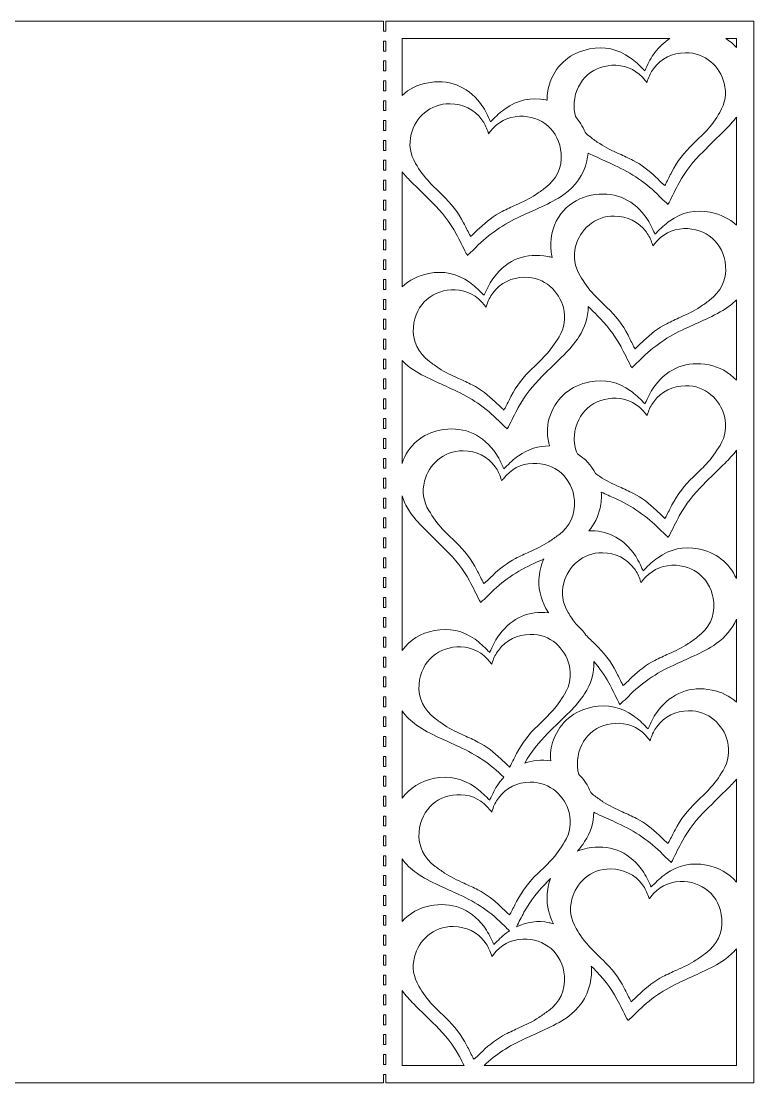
# Model space of a CAD drawing. Extents: x 26 to 974, y -952 to -266.
# Drawn here: x 500 to 974, y -952 to -266 of the extents above; entities that cross this region are included whole.
import ezdxf

# ---------------------------------------------------------------- set-up
doc = ezdxf.new("R2010")
doc.units = 0
doc.header["$MEASUREMENT"] = 0
doc.layers.add('Layer 1', color=7, linetype='Continuous', lineweight=0)

msp = doc.modelspace()

# ---------------------------------------------------------------- linework, layer by layer
at = {"layer": 'Layer 1'}
for points, knots in [([(735.96, -265.92), (735.96, -265.92), (735.96, -272.34), (735.96, -272.34), (735.96, -272.34), (734.36, -272.34), (734.36, -272.34), (734.36, -272.34), (734.36, -265.92), (734.36, -265.92), (734.36, -265.92), (265.64, -265.92), (265.64, -265.92), (265.64, -265.92), (265.64, -272.34), (265.64, -272.34), (265.64, -272.34), (264.03, -272.34), (264.03, -272.34), (264.03, -272.34), (264.03, -265.92), (264.03, -265.92), (264.03, -265.92), (26.05, -265.92), (26.05, -265.92), (26.05, -265.92), (26.05, -952.14), (26.05, -952.14), (26.05, -952.14), (264.03, -952.14), (264.03, -952.14), (264.03, -952.14), (264.03, -946.7), (264.03, -946.7), (264.03, -946.7), (265.64, -946.7), (265.64, -946.7), (265.64, -946.7), (265.64, -952.14), (265.64, -952.14), (265.64, -952.14), (734.36, -952.14), (734.36, -952.14), (734.36, -952.14), (734.36, -946.7), (734.36, -946.7), (734.36, -946.7), (735.96, -946.7), (735.96, -946.7), (735.96, -946.7), (735.96, -952.14), (735.96, -952.14), (735.96, -952.14), (973.95, -952.14), (973.95, -952.14), (973.95, -952.14), (973.95, -265.92), (973.95, -265.92), (973.95, -265.92), (735.96, -265.92), (735.96, -265.92)], [0, 0, 0, 0, 1, 1, 1, 2, 2, 2, 3, 3, 3, 4, 4, 4, 5, 5, 5, 6, 6, 6, 7, 7, 7, 8, 8, 8, 9, 9, 9, 10, 10, 10, 11, 11, 11, 12, 12, 12, 13, 13, 13, 14, 14, 14, 15, 15, 15, 16, 16, 16, 17, 17, 17, 18, 18, 18, 19, 19, 19, 20, 20, 20, 20]), ([(735.96, -285.19), (735.96, -285.19), (734.36, -285.19), (734.36, -285.19), (734.36, -285.19), (734.36, -278.76), (734.36, -278.76), (734.36, -278.76), (735.96, -278.76), (735.96, -278.76), (735.96, -278.76), (735.96, -285.19), (735.96, -285.19)], [0, 0, 0, 0, 1, 1, 1, 2, 2, 2, 3, 3, 3, 4, 4, 4, 4]), ([(746.4, -277.16), (746.4, -277.16), (919.54, -277.16), (919.54, -277.16), (916.06, -279.4), (912.85, -282.39), (909.96, -286.14), (907.53, -289.29), (905.8, -292.85), (904.18, -296.44), (903.97, -296.9), (903.75, -297.35), (903.47, -297.94), (903.11, -297.62), (902.81, -297.37), (902.53, -297.09), (899.87, -294.36), (897.15, -291.71), (894, -289.51), (886.03, -283.96), (877.23, -281.89), (867.72, -283.82), (855.44, -286.29), (846.78, -293.4), (842.2, -305.15), (840.7, -309.02), (840.13, -312.98), (840.31, -316.98), (840.01, -316.91), (839.71, -316.83), (839.39, -316.77), (829.89, -314.85), (821.08, -316.91), (813.11, -322.46), (809.97, -324.66), (807.24, -327.31), (804.58, -330.04), (804.31, -330.32), (804, -330.57), (803.64, -330.89), (803.37, -330.3), (803.15, -329.85), (802.94, -329.39), (801.31, -325.8), (799.59, -322.24), (797.16, -319.1), (788.24, -307.55), (776.44, -303.15), (762.27, -305.85), (756.44, -306.95), (750.88, -309.7), (746.4, -313.85), (746.4, -313.85), (746.4, -277.16), (746.4, -277.16)], [0, 0, 0, 0, 1, 1, 1, 2, 2, 2, 3, 3, 3, 4, 4, 4, 5, 5, 5, 6, 6, 6, 7, 7, 7, 8, 8, 8, 9, 9, 9, 10, 10, 10, 11, 11, 11, 12, 12, 12, 13, 13, 13, 14, 14, 14, 15, 15, 15, 16, 16, 16, 17, 17, 17, 18, 18, 18, 18]), ([(962.71, -282.92), (960.66, -280.65), (958.33, -278.72), (955.79, -277.16), (955.79, -277.16), (962.71, -277.16), (962.71, -277.16), (962.71, -277.16), (962.71, -282.92), (962.71, -282.92)], [0, 0, 0, 0, 1, 1, 1, 2, 2, 2, 3, 3, 3, 3]), ([(954.8, -305.94), (956.52, -312.62), (955.48, -318.99), (951.96, -324.88), (949.39, -329.17), (946.53, -333.3), (943.06, -336.92), (940.3, -339.8), (937.44, -342.59), (934.56, -345.34), (929.04, -350.62), (924.34, -356.5), (920.9, -363.35), (919.64, -365.85), (918.35, -368.33), (917.07, -370.82), (916.87, -371.22), (916.64, -371.61), (916.37, -372.1), (915.95, -371.74), (915.6, -371.46), (915.28, -371.16), (913.74, -369.72), (912.19, -368.27), (910.66, -366.82), (906.18, -362.57), (901.43, -358.69), (895.88, -355.9), (892.93, -354.42), (889.94, -353.02), (886.93, -351.65), (882.59, -349.68), (878.21, -347.76), (874.25, -345.05), (872.21, -343.66), (870.17, -342.25), (868.2, -340.75), (866.94, -339.8), (865.8, -338.79), (864.75, -337.73), (863.18, -333.79), (861.13, -330.39), (858.64, -327.51), (857.83, -324.73), (857.53, -321.72), (857.78, -318.48), (858.95, -303.43), (870.79, -293.87), (884.77, -294.41), (892.63, -294.71), (898.91, -298.18), (903.74, -304.34), (904.05, -304.72), (904.36, -305.1), (904.8, -305.65), (905.02, -304.96), (905.15, -304.53), (905.29, -304.09), (906.15, -301.41), (907.36, -298.89), (909.06, -296.63), (914.21, -289.77), (921.21, -286.5), (929.69, -286.32), (942.76, -286.04), (952.12, -295.49), (954.8, -305.94)], [0, 0, 0, 0, 1, 1, 1, 2, 2, 2, 3, 3, 3, 4, 4, 4, 5, 5, 5, 6, 6, 6, 7, 7, 7, 8, 8, 8, 9, 9, 9, 10, 10, 10, 11, 11, 11, 12, 12, 12, 13, 13, 13, 14, 14, 14, 15, 15, 15, 16, 16, 16, 17, 17, 17, 18, 18, 18, 19, 19, 19, 20, 20, 20, 21, 21, 21, 22, 22, 22, 22]), ([(735.96, -298.03), (735.96, -298.03), (734.36, -298.03), (734.36, -298.03), (734.36, -298.03), (734.36, -291.61), (734.36, -291.61), (734.36, -291.61), (735.96, -291.61), (735.96, -291.61), (735.96, -291.61), (735.96, -298.03), (735.96, -298.03)], [0, 0, 0, 0, 1, 1, 1, 2, 2, 2, 3, 3, 3, 4, 4, 4, 4]), ([(735.96, -310.88), (735.96, -310.88), (734.36, -310.88), (734.36, -310.88), (734.36, -310.88), (734.36, -304.45), (734.36, -304.45), (734.36, -304.45), (735.96, -304.45), (735.96, -304.45), (735.96, -304.45), (735.96, -310.88), (735.96, -310.88)], [0, 0, 0, 0, 1, 1, 1, 2, 2, 2, 3, 3, 3, 4, 4, 4, 4]), ([(735.96, -323.72), (735.96, -323.72), (734.36, -323.72), (734.36, -323.72), (734.36, -323.72), (734.36, -317.3), (734.36, -317.3), (734.36, -317.3), (735.96, -317.3), (735.96, -317.3), (735.96, -317.3), (735.96, -323.72), (735.96, -323.72)], [0, 0, 0, 0, 1, 1, 1, 2, 2, 2, 3, 3, 3, 4, 4, 4, 4]), ([(838.92, -373.7), (836.95, -375.2), (834.91, -376.61), (832.86, -378.01), (828.9, -380.71), (824.53, -382.63), (820.18, -384.61), (817.18, -385.98), (814.18, -387.37), (811.23, -388.86), (805.69, -391.65), (800.93, -395.52), (796.45, -399.77), (794.92, -401.22), (793.38, -402.67), (791.84, -404.11), (791.51, -404.41), (791.16, -404.69), (790.75, -405.05), (790.47, -404.56), (790.25, -404.17), (790.04, -403.77), (788.77, -401.28), (787.48, -398.8), (786.22, -396.3), (782.78, -389.46), (778.08, -383.57), (772.56, -378.3), (769.68, -375.54), (766.82, -372.76), (764.05, -369.87), (760.58, -366.25), (757.72, -362.13), (755.15, -357.84), (751.63, -351.94), (750.59, -345.57), (752.32, -338.89), (755, -328.45), (764.36, -319), (777.43, -319.27), (785.9, -319.45), (792.9, -322.72), (798.06, -329.59), (799.75, -331.85), (800.96, -334.36), (801.82, -337.04), (801.97, -337.48), (802.1, -337.92), (802.32, -338.61), (802.76, -338.05), (803.07, -337.67), (803.37, -337.29), (808.21, -331.14), (814.48, -327.67), (822.35, -327.36), (836.32, -326.83), (848.17, -336.38), (849.33, -351.43), (850.06, -360.73), (846.28, -368.11), (838.92, -373.7)], [0, 0, 0, 0, 1, 1, 1, 2, 2, 2, 3, 3, 3, 4, 4, 4, 5, 5, 5, 6, 6, 6, 7, 7, 7, 8, 8, 8, 9, 9, 9, 10, 10, 10, 11, 11, 11, 12, 12, 12, 13, 13, 13, 14, 14, 14, 15, 15, 15, 16, 16, 16, 17, 17, 17, 18, 18, 18, 19, 19, 19, 20, 20, 20, 20]), ([(962.71, -397.71), (958.21, -393.52), (952.54, -390.74), (945.76, -389.37), (936.26, -387.45), (927.45, -389.51), (919.48, -395.07), (916.34, -397.26), (913.61, -399.91), (910.95, -402.64), (910.68, -402.93), (910.38, -403.17), (910.02, -403.5), (909.74, -402.91), (909.52, -402.46), (909.32, -402), (907.68, -398.4), (905.96, -394.84), (903.53, -391.7), (894.61, -380.15), (882.81, -375.75), (868.64, -378.45), (855.22, -381), (843.17, -392.23), (842.63, -409.46), (842.53, -412.65), (842.86, -415.72), (843.57, -418.69), (842.66, -418.43), (841.74, -418.21), (840.81, -418.03), (826.64, -415.33), (814.84, -419.73), (805.92, -431.28), (803.49, -434.43), (801.77, -437.98), (800.14, -441.58), (799.94, -442.04), (799.71, -442.49), (799.44, -443.08), (799.08, -442.76), (798.77, -442.5), (798.5, -442.23), (795.84, -439.5), (793.12, -436.84), (789.97, -434.65), (782, -429.09), (773.2, -427.03), (763.69, -428.95), (756.73, -430.36), (750.95, -433.24), (746.4, -437.61), (746.4, -437.61), (746.4, -363.35), (746.4, -363.35), (748.14, -365.42), (749.99, -367.39), (751.92, -369.31), (756.59, -373.98), (761.35, -378.56), (766.02, -383.24), (772.06, -389.27), (777.42, -395.83), (781.48, -403.37), (783.72, -407.53), (785.77, -411.79), (787.91, -416.01), (788.12, -416.4), (788.35, -416.78), (788.63, -417.27), (789.05, -416.9), (789.41, -416.62), (789.73, -416.31), (791.21, -414.93), (792.71, -413.58), (794.12, -412.13), (802.49, -403.53), (812.26, -396.97), (823.16, -392.04), (827.67, -390), (832.18, -387.94), (836.68, -385.85), (841.63, -383.55), (846.55, -381.16), (851.02, -377.96), (858.62, -372.53), (863.82, -365.46), (865.93, -356.25), (866.32, -354.54), (866.58, -352.83), (866.72, -351.14), (867.95, -351.74), (869.2, -352.32), (870.44, -352.9), (874.93, -354.98), (879.44, -357.05), (883.95, -359.09), (894.86, -364.02), (904.63, -370.58), (913, -379.18), (914.41, -380.62), (915.91, -381.97), (917.38, -383.36), (917.71, -383.67), (918.06, -383.95), (918.49, -384.32), (918.77, -383.83), (919, -383.45), (919.2, -383.06), (921.34, -378.84), (923.39, -374.58), (925.63, -370.42), (929.7, -362.88), (935.05, -356.32), (941.09, -350.28), (945.76, -345.61), (950.52, -341.02), (955.2, -336.36), (957.87, -333.69), (960.44, -330.91), (962.71, -327.9), (962.71, -327.9), (962.71, -397.71), (962.71, -397.71)], [0, 0, 0, 0, 1, 1, 1, 2, 2, 2, 3, 3, 3, 4, 4, 4, 5, 5, 5, 6, 6, 6, 7, 7, 7, 8, 8, 8, 9, 9, 9, 10, 10, 10, 11, 11, 11, 12, 12, 12, 13, 13, 13, 14, 14, 14, 15, 15, 15, 16, 16, 16, 17, 17, 17, 18, 18, 18, 19, 19, 19, 20, 20, 20, 21, 21, 21, 22, 22, 22, 23, 23, 23, 24, 24, 24, 25, 25, 25, 26, 26, 26, 27, 27, 27, 28, 28, 28, 29, 29, 29, 30, 30, 30, 31, 31, 31, 32, 32, 32, 33, 33, 33, 34, 34, 34, 35, 35, 35, 36, 36, 36, 37, 37, 37, 38, 38, 38, 39, 39, 39, 40, 40, 40, 41, 41, 41, 41]), ([(735.96, -336.57), (735.96, -336.57), (734.36, -336.57), (734.36, -336.57), (734.36, -336.57), (734.36, -330.14), (734.36, -330.14), (734.36, -330.14), (735.96, -330.14), (735.96, -330.14), (735.96, -330.14), (735.96, -336.57), (735.96, -336.57)], [0, 0, 0, 0, 1, 1, 1, 2, 2, 2, 3, 3, 3, 4, 4, 4, 4]), ([(735.96, -349.41), (735.96, -349.41), (734.36, -349.41), (734.36, -349.41), (734.36, -349.41), (734.36, -342.99), (734.36, -342.99), (734.36, -342.99), (735.96, -342.99), (735.96, -342.99), (735.96, -342.99), (735.96, -349.41), (735.96, -349.41)], [0, 0, 0, 0, 1, 1, 1, 2, 2, 2, 3, 3, 3, 4, 4, 4, 4]), ([(735.96, -362.26), (735.96, -362.26), (734.36, -362.26), (734.36, -362.26), (734.36, -362.26), (734.36, -355.83), (734.36, -355.83), (734.36, -355.83), (735.96, -355.83), (735.96, -355.83), (735.96, -355.83), (735.96, -362.26), (735.96, -362.26)], [0, 0, 0, 0, 1, 1, 1, 2, 2, 2, 3, 3, 3, 4, 4, 4, 4]), ([(735.96, -375.1), (735.96, -375.1), (734.36, -375.1), (734.36, -375.1), (734.36, -375.1), (734.36, -368.68), (734.36, -368.68), (734.36, -368.68), (735.96, -368.68), (735.96, -368.68), (735.96, -368.68), (735.96, -375.1), (735.96, -375.1)], [0, 0, 0, 0, 1, 1, 1, 2, 2, 2, 3, 3, 3, 4, 4, 4, 4]), ([(735.96, -387.95), (735.96, -387.95), (734.36, -387.95), (734.36, -387.95), (734.36, -387.95), (734.36, -381.52), (734.36, -381.52), (734.36, -381.52), (735.96, -381.52), (735.96, -381.52), (735.96, -381.52), (735.96, -387.95), (735.96, -387.95)], [0, 0, 0, 0, 1, 1, 1, 2, 2, 2, 3, 3, 3, 4, 4, 4, 4]), ([(735.96, -400.79), (735.96, -400.79), (734.36, -400.79), (734.36, -400.79), (734.36, -400.79), (734.36, -394.37), (734.36, -394.37), (734.36, -394.37), (735.96, -394.37), (735.96, -394.37), (735.96, -394.37), (735.96, -400.79), (735.96, -400.79)], [0, 0, 0, 0, 1, 1, 1, 2, 2, 2, 3, 3, 3, 4, 4, 4, 4]), ([(858.68, -411.49), (861.37, -401.05), (870.73, -391.6), (883.8, -391.87), (892.27, -392.05), (899.27, -395.32), (904.43, -402.19), (906.13, -404.45), (907.33, -406.96), (908.2, -409.65), (908.34, -410.08), (908.47, -410.52), (908.69, -411.21), (909.13, -410.66), (909.44, -410.28), (909.74, -409.89), (914.58, -403.74), (920.85, -400.27), (928.72, -399.97), (942.7, -399.43), (954.54, -408.98), (955.71, -424.03), (956.43, -433.34), (952.66, -440.72), (945.29, -446.31), (943.32, -447.81), (941.28, -449.22), (939.23, -450.61), (935.27, -453.31), (930.9, -455.23), (926.55, -457.21), (923.55, -458.58), (920.55, -459.97), (917.61, -461.46), (912.06, -464.25), (907.3, -468.13), (902.82, -472.37), (901.29, -473.83), (899.75, -475.27), (898.21, -476.72), (897.88, -477.01), (897.54, -477.3), (897.12, -477.65), (896.85, -477.16), (896.62, -476.77), (896.42, -476.38), (895.14, -473.89), (893.85, -471.4), (892.59, -468.9), (889.15, -462.06), (884.44, -456.18), (878.93, -450.9), (876.05, -448.15), (873.19, -445.36), (870.43, -442.48), (866.95, -438.85), (864.1, -434.73), (861.53, -430.44), (858.01, -424.54), (856.97, -418.17), (858.68, -411.49)], [0, 0, 0, 0, 1, 1, 1, 2, 2, 2, 3, 3, 3, 4, 4, 4, 5, 5, 5, 6, 6, 6, 7, 7, 7, 8, 8, 8, 9, 9, 9, 10, 10, 10, 11, 11, 11, 12, 12, 12, 13, 13, 13, 14, 14, 14, 15, 15, 15, 16, 16, 16, 17, 17, 17, 18, 18, 18, 19, 19, 19, 20, 20, 20, 20]), ([(735.96, -413.64), (735.96, -413.64), (734.36, -413.64), (734.36, -413.64), (734.36, -413.64), (734.36, -407.21), (734.36, -407.21), (734.36, -407.21), (735.96, -407.21), (735.96, -407.21), (735.96, -407.21), (735.96, -413.64), (735.96, -413.64)], [0, 0, 0, 0, 1, 1, 1, 2, 2, 2, 3, 3, 3, 4, 4, 4, 4]), ([(735.96, -426.48), (735.96, -426.48), (734.36, -426.48), (734.36, -426.48), (734.36, -426.48), (734.36, -420.06), (734.36, -420.06), (734.36, -420.06), (735.96, -420.06), (735.96, -420.06), (735.96, -420.06), (735.96, -426.48), (735.96, -426.48)], [0, 0, 0, 0, 1, 1, 1, 2, 2, 2, 3, 3, 3, 4, 4, 4, 4]), ([(753.75, -463.62), (754.91, -448.56), (766.76, -439.01), (780.73, -439.55), (788.6, -439.85), (794.87, -443.32), (799.71, -449.47), (800.01, -449.86), (800.32, -450.24), (800.76, -450.79), (800.98, -450.1), (801.11, -449.67), (801.25, -449.23), (802.12, -446.55), (803.33, -444.03), (805.02, -441.77), (810.18, -434.9), (817.18, -431.63), (825.65, -431.45), (838.72, -431.18), (848.08, -440.63), (850.76, -451.07), (852.48, -457.75), (851.45, -464.13), (847.93, -470.02), (845.36, -474.31), (842.49, -478.43), (839.03, -482.06), (836.26, -484.94), (833.4, -487.72), (830.52, -490.49), (825, -495.76), (820.31, -501.64), (816.86, -508.49), (815.61, -510.98), (814.32, -513.47), (813.04, -515.96), (812.83, -516.36), (812.6, -516.74), (812.33, -517.24), (811.92, -516.88), (811.57, -516.6), (811.24, -516.29), (809.7, -514.85), (808.16, -513.41), (806.63, -511.96), (802.15, -507.71), (797.39, -503.83), (791.85, -501.04), (788.9, -499.55), (785.9, -498.16), (782.9, -496.79), (778.55, -494.82), (774.18, -492.89), (770.22, -490.19), (768.17, -488.79), (766.13, -487.39), (764.16, -485.89), (756.8, -480.3), (753.02, -472.92), (753.75, -463.62)], [0, 0, 0, 0, 1, 1, 1, 2, 2, 2, 3, 3, 3, 4, 4, 4, 5, 5, 5, 6, 6, 6, 7, 7, 7, 8, 8, 8, 9, 9, 9, 10, 10, 10, 11, 11, 11, 12, 12, 12, 13, 13, 13, 14, 14, 14, 15, 15, 15, 16, 16, 16, 17, 17, 17, 18, 18, 18, 19, 19, 19, 20, 20, 20, 20]), ([(735.96, -439.33), (735.96, -439.33), (734.36, -439.33), (734.36, -439.33), (734.36, -439.33), (734.36, -432.9), (734.36, -432.9), (734.36, -432.9), (735.96, -432.9), (735.96, -432.9), (735.96, -432.9), (735.96, -439.33), (735.96, -439.33)], [0, 0, 0, 0, 1, 1, 1, 2, 2, 2, 3, 3, 3, 4, 4, 4, 4]), ([(735.96, -452.17), (735.96, -452.17), (734.36, -452.17), (734.36, -452.17), (734.36, -452.17), (734.36, -445.75), (734.36, -445.75), (734.36, -445.75), (735.96, -445.75), (735.96, -445.75), (735.96, -445.75), (735.96, -452.17), (735.96, -452.17)], [0, 0, 0, 0, 1, 1, 1, 2, 2, 2, 3, 3, 3, 4, 4, 4, 4]), ([(962.71, -498.02), (957.96, -492.8), (951.64, -489.4), (944.98, -488.13), (930.8, -485.43), (919.01, -489.83), (910.09, -501.38), (907.66, -504.53), (905.94, -508.08), (904.31, -511.68), (904.1, -512.14), (903.88, -512.59), (903.6, -513.18), (903.25, -512.86), (902.94, -512.61), (902.67, -512.33), (900, -509.6), (897.28, -506.94), (894.14, -504.75), (886.16, -499.19), (877.36, -497.13), (867.85, -499.05), (855.57, -501.53), (846.91, -508.63), (842.33, -520.39), (840.04, -526.29), (839.92, -532.38), (841.32, -538.53), (841.47, -539.18), (841.64, -539.83), (841.82, -540.46), (834.64, -540.31), (827.91, -542.51), (821.69, -546.84), (818.54, -549.03), (815.82, -551.69), (813.15, -554.42), (812.88, -554.7), (812.58, -554.95), (812.22, -555.27), (811.95, -554.68), (811.73, -554.23), (811.52, -553.77), (809.88, -550.18), (808.16, -546.62), (805.73, -543.48), (796.82, -531.93), (785.02, -527.53), (770.85, -530.23), (760.05, -532.28), (750.14, -539.94), (746.4, -551.84), (746.4, -551.84), (746.4, -485.32), (746.4, -485.32), (748.11, -487.06), (749.99, -488.67), (752.07, -490.15), (756.54, -493.34), (761.44, -495.73), (766.4, -498.03), (770.89, -500.12), (775.4, -502.19), (779.92, -504.23), (790.83, -509.15), (800.59, -515.72), (808.96, -524.32), (810.37, -525.76), (811.88, -527.11), (813.35, -528.5), (813.67, -528.81), (814.02, -529.09), (814.46, -529.45), (814.73, -528.97), (814.96, -528.59), (815.17, -528.2), (817.31, -523.98), (819.36, -519.72), (821.6, -515.56), (825.66, -508.02), (831.02, -501.45), (837.06, -495.42), (841.73, -490.75), (846.49, -486.17), (851.17, -481.49), (854.74, -477.92), (858.12, -474.17), (860.85, -469.89), (864.68, -463.9), (866.8, -457.4), (866.84, -450.35), (868.7, -452.17), (870.56, -454), (872.4, -455.84), (878.43, -461.87), (883.79, -468.44), (887.85, -475.98), (890.1, -480.14), (892.15, -484.4), (894.29, -488.61), (894.49, -489.01), (894.72, -489.38), (895, -489.88), (895.43, -489.5), (895.78, -489.22), (896.11, -488.92), (897.58, -487.53), (899.08, -486.18), (900.49, -484.73), (908.86, -476.14), (918.63, -469.57), (929.54, -464.64), (934.05, -462.6), (938.55, -460.54), (943.05, -458.45), (948.01, -456.15), (952.92, -453.77), (957.39, -450.57), (959.32, -449.18), (961.1, -447.7), (962.71, -446.1), (962.71, -446.1), (962.71, -498.02), (962.71, -498.02)], [0, 0, 0, 0, 1, 1, 1, 2, 2, 2, 3, 3, 3, 4, 4, 4, 5, 5, 5, 6, 6, 6, 7, 7, 7, 8, 8, 8, 9, 9, 9, 10, 10, 10, 11, 11, 11, 12, 12, 12, 13, 13, 13, 14, 14, 14, 15, 15, 15, 16, 16, 16, 17, 17, 17, 18, 18, 18, 19, 19, 19, 20, 20, 20, 21, 21, 21, 22, 22, 22, 23, 23, 23, 24, 24, 24, 25, 25, 25, 26, 26, 26, 27, 27, 27, 28, 28, 28, 29, 29, 29, 30, 30, 30, 31, 31, 31, 32, 32, 32, 33, 33, 33, 34, 34, 34, 35, 35, 35, 36, 36, 36, 37, 37, 37, 38, 38, 38, 39, 39, 39, 40, 40, 40, 41, 41, 41, 41]), ([(735.96, -465.02), (735.96, -465.02), (734.36, -465.02), (734.36, -465.02), (734.36, -465.02), (734.36, -458.59), (734.36, -458.59), (734.36, -458.59), (735.96, -458.59), (735.96, -458.59), (735.96, -458.59), (735.96, -465.02), (735.96, -465.02)], [0, 0, 0, 0, 1, 1, 1, 2, 2, 2, 3, 3, 3, 4, 4, 4, 4]), ([(735.96, -477.86), (735.96, -477.86), (734.36, -477.86), (734.36, -477.86), (734.36, -477.86), (734.36, -471.44), (734.36, -471.44), (734.36, -471.44), (735.96, -471.44), (735.96, -471.44), (735.96, -471.44), (735.96, -477.86), (735.96, -477.86)], [0, 0, 0, 0, 1, 1, 1, 2, 2, 2, 3, 3, 3, 4, 4, 4, 4]), ([(735.96, -490.71), (735.96, -490.71), (734.36, -490.71), (734.36, -490.71), (734.36, -490.71), (734.36, -484.28), (734.36, -484.28), (734.36, -484.28), (735.96, -484.28), (735.96, -484.28), (735.96, -484.28), (735.96, -490.71), (735.96, -490.71)], [0, 0, 0, 0, 1, 1, 1, 2, 2, 2, 3, 3, 3, 4, 4, 4, 4]), ([(735.96, -503.55), (735.96, -503.55), (734.36, -503.55), (734.36, -503.55), (734.36, -503.55), (734.36, -497.13), (734.36, -497.13), (734.36, -497.13), (735.96, -497.13), (735.96, -497.13), (735.96, -497.13), (735.96, -503.55), (735.96, -503.55)], [0, 0, 0, 0, 1, 1, 1, 2, 2, 2, 3, 3, 3, 4, 4, 4, 4]), ([(859.82, -545.65), (858.25, -542.09), (857.57, -538.12), (857.91, -533.72), (859.08, -518.66), (870.92, -509.11), (884.89, -509.65), (892.76, -509.95), (899.03, -513.42), (903.87, -519.57), (904.18, -519.96), (904.49, -520.34), (904.93, -520.89), (905.15, -520.2), (905.28, -519.77), (905.42, -519.33), (906.28, -516.65), (907.5, -514.13), (909.19, -511.87), (914.34, -505), (921.35, -501.74), (929.81, -501.55), (942.88, -501.28), (952.24, -510.73), (954.93, -521.17), (956.65, -527.85), (955.62, -534.23), (952.09, -540.12), (949.53, -544.41), (946.66, -548.53), (943.19, -552.16), (940.43, -555.04), (937.57, -557.83), (934.68, -560.58), (929.17, -565.86), (924.47, -571.74), (921.03, -578.59), (919.77, -581.09), (918.48, -583.57), (917.2, -586.06), (917, -586.46), (916.77, -586.84), (916.5, -587.34), (916.08, -586.98), (915.73, -586.7), (915.41, -586.4), (913.86, -584.96), (912.33, -583.51), (910.79, -582.06), (906.31, -577.81), (901.55, -573.93), (896.02, -571.14), (893.07, -569.65), (890.07, -568.26), (887.06, -566.89), (882.72, -564.92), (878.35, -563), (874.38, -560.29), (873.46, -559.67), (872.55, -559.04), (871.63, -558.39), (868.75, -552.9), (864.79, -548.66), (859.82, -545.65)], [0, 0, 0, 0, 1, 1, 1, 2, 2, 2, 3, 3, 3, 4, 4, 4, 5, 5, 5, 6, 6, 6, 7, 7, 7, 8, 8, 8, 9, 9, 9, 10, 10, 10, 11, 11, 11, 12, 12, 12, 13, 13, 13, 14, 14, 14, 15, 15, 15, 16, 16, 16, 17, 17, 17, 18, 18, 18, 19, 19, 19, 20, 20, 20, 21, 21, 21, 21]), ([(735.96, -516.4), (735.96, -516.4), (734.36, -516.4), (734.36, -516.4), (734.36, -516.4), (734.36, -509.97), (734.36, -509.97), (734.36, -509.97), (735.96, -509.97), (735.96, -509.97), (735.96, -509.97), (735.96, -516.4), (735.96, -516.4)], [0, 0, 0, 0, 1, 1, 1, 2, 2, 2, 3, 3, 3, 4, 4, 4, 4]), ([(735.96, -529.24), (735.96, -529.24), (734.36, -529.24), (734.36, -529.24), (734.36, -529.24), (734.36, -522.82), (734.36, -522.82), (734.36, -522.82), (735.96, -522.82), (735.96, -522.82), (735.96, -522.82), (735.96, -529.24), (735.96, -529.24)], [0, 0, 0, 0, 1, 1, 1, 2, 2, 2, 3, 3, 3, 4, 4, 4, 4]), ([(735.96, -542.09), (735.96, -542.09), (734.36, -542.09), (734.36, -542.09), (734.36, -542.09), (734.36, -535.66), (734.36, -535.66), (734.36, -535.66), (735.96, -535.66), (735.96, -535.66), (735.96, -535.66), (735.96, -542.09), (735.96, -542.09)], [0, 0, 0, 0, 1, 1, 1, 2, 2, 2, 3, 3, 3, 4, 4, 4, 4]), ([(735.96, -554.93), (735.96, -554.93), (734.36, -554.93), (734.36, -554.93), (734.36, -554.93), (734.36, -548.51), (734.36, -548.51), (734.36, -548.51), (735.96, -548.51), (735.96, -548.51), (735.96, -548.51), (735.96, -554.93), (735.96, -554.93)], [0, 0, 0, 0, 1, 1, 1, 2, 2, 2, 3, 3, 3, 4, 4, 4, 4]), ([(857.91, -575.81), (858.63, -585.11), (854.86, -592.49), (847.5, -598.08), (845.53, -599.58), (843.48, -600.99), (841.44, -602.39), (837.47, -605.09), (833.1, -607.01), (828.76, -608.99), (825.75, -610.35), (822.76, -611.75), (819.81, -613.23), (814.27, -616.02), (809.51, -619.9), (805.03, -624.15), (803.49, -625.6), (801.96, -627.05), (800.42, -628.49), (800.09, -628.79), (799.74, -629.07), (799.32, -629.43), (799.05, -628.93), (798.82, -628.55), (798.62, -628.15), (797.34, -625.66), (796.05, -623.18), (794.8, -620.67), (791.35, -613.84), (786.65, -607.95), (781.14, -602.68), (778.25, -599.92), (775.39, -597.13), (772.63, -594.25), (769.16, -590.62), (766.3, -586.51), (763.73, -582.21), (760.21, -576.32), (759.17, -569.95), (760.89, -563.27), (763.58, -552.83), (772.94, -543.38), (786.01, -543.65), (794.48, -543.82), (801.48, -547.09), (806.64, -553.97), (808.33, -556.23), (809.54, -558.74), (810.4, -561.42), (810.54, -561.86), (810.68, -562.29), (810.89, -562.99), (811.33, -562.43), (811.65, -562.05), (811.95, -561.67), (816.79, -555.51), (823.06, -552.05), (830.93, -551.74), (844.9, -551.2), (856.75, -560.76), (857.91, -575.81)], [0, 0, 0, 0, 1, 1, 1, 2, 2, 2, 3, 3, 3, 4, 4, 4, 5, 5, 5, 6, 6, 6, 7, 7, 7, 8, 8, 8, 9, 9, 9, 10, 10, 10, 11, 11, 11, 12, 12, 12, 13, 13, 13, 14, 14, 14, 15, 15, 15, 16, 16, 16, 17, 17, 17, 18, 18, 18, 19, 19, 19, 20, 20, 20, 20]), ([(962.71, -626.27), (957.94, -615.77), (949.61, -609.36), (938.07, -607.03), (928.56, -605.12), (919.76, -607.18), (911.79, -612.73), (908.65, -614.92), (905.92, -617.58), (903.26, -620.31), (902.98, -620.59), (902.68, -620.84), (902.32, -621.16), (902.05, -620.57), (901.83, -620.12), (901.62, -619.66), (899.99, -616.06), (898.26, -612.51), (895.83, -609.37), (888.27, -599.56), (878.62, -594.91), (867.2, -595.38), (870.71, -591.2), (873.2, -586.32), (874.51, -580.62), (875.3, -577.16), (875.6, -573.72), (875.31, -570.32), (878.23, -571.67), (881.15, -573), (884.09, -574.33), (894.99, -579.26), (904.76, -585.82), (913.13, -594.42), (914.53, -595.86), (916.04, -597.21), (917.51, -598.6), (917.84, -598.91), (918.19, -599.19), (918.62, -599.56), (918.9, -599.07), (919.13, -598.69), (919.33, -598.3), (921.47, -594.08), (923.52, -589.82), (925.76, -585.66), (929.82, -578.12), (935.19, -571.55), (941.22, -565.52), (945.9, -560.85), (950.65, -556.26), (955.33, -551.6), (957.95, -548.97), (960.47, -546.25), (962.71, -543.3), (962.71, -543.3), (962.71, -626.27), (962.71, -626.27)], [0, 0, 0, 0, 1, 1, 1, 2, 2, 2, 3, 3, 3, 4, 4, 4, 5, 5, 5, 6, 6, 6, 7, 7, 7, 8, 8, 8, 9, 9, 9, 10, 10, 10, 11, 11, 11, 12, 12, 12, 13, 13, 13, 14, 14, 14, 15, 15, 15, 16, 16, 16, 17, 17, 17, 18, 18, 18, 19, 19, 19, 19]), ([(735.96, -567.78), (735.96, -567.78), (734.36, -567.78), (734.36, -567.78), (734.36, -567.78), (734.36, -561.35), (734.36, -561.35), (734.36, -561.35), (735.96, -561.35), (735.96, -561.35), (735.96, -561.35), (735.96, -567.78), (735.96, -567.78)], [0, 0, 0, 0, 1, 1, 1, 2, 2, 2, 3, 3, 3, 4, 4, 4, 4]), ([(735.96, -580.62), (735.96, -580.62), (734.36, -580.62), (734.36, -580.62), (734.36, -580.62), (734.36, -574.2), (734.36, -574.2), (734.36, -574.2), (735.96, -574.2), (735.96, -574.2), (735.96, -574.2), (735.96, -580.62), (735.96, -580.62)], [0, 0, 0, 0, 1, 1, 1, 2, 2, 2, 3, 3, 3, 4, 4, 4, 4]), ([(746.4, -572.74), (747.42, -575.98), (748.89, -579.1), (750.8, -582.09), (753.54, -586.37), (756.92, -590.11), (760.5, -593.69), (765.17, -598.36), (769.93, -602.94), (774.6, -607.62), (780.64, -613.64), (786, -620.21), (790.06, -627.75), (792.3, -631.91), (794.35, -636.17), (796.49, -640.39), (796.69, -640.78), (796.93, -641.16), (797.2, -641.65), (797.63, -641.28), (797.99, -641), (798.31, -640.69), (799.78, -639.31), (801.29, -637.96), (802.7, -636.51), (811.06, -627.91), (820.83, -621.34), (831.74, -616.42), (833.89, -615.45), (836.03, -614.47), (838.18, -613.49), (836.26, -617.46), (835.09, -622.03), (834.93, -627.12), (834.7, -634.69), (836.84, -641.62), (840.91, -647.98), (840.99, -648.1), (841.07, -648.22), (841.15, -648.35), (828.46, -646.91), (817.8, -651.47), (809.6, -662.11), (807.17, -665.25), (805.44, -668.8), (803.81, -672.4), (803.6, -672.86), (803.38, -673.31), (803.1, -673.9), (802.75, -673.57), (802.45, -673.33), (802.17, -673.04), (799.51, -670.32), (796.78, -667.66), (793.64, -665.47), (785.67, -659.92), (776.87, -657.86), (767.36, -659.77), (758.37, -661.59), (751.33, -665.89), (746.4, -672.67), (746.4, -672.67), (746.4, -572.74), (746.4, -572.74)], [0, 0, 0, 0, 1, 1, 1, 2, 2, 2, 3, 3, 3, 4, 4, 4, 5, 5, 5, 6, 6, 6, 7, 7, 7, 8, 8, 8, 9, 9, 9, 10, 10, 10, 11, 11, 11, 12, 12, 12, 13, 13, 13, 14, 14, 14, 15, 15, 15, 16, 16, 16, 17, 17, 17, 18, 18, 18, 19, 19, 19, 20, 20, 20, 21, 21, 21, 21]), ([(735.96, -593.47), (735.96, -593.47), (734.36, -593.47), (734.36, -593.47), (734.36, -593.47), (734.36, -587.04), (734.36, -587.04), (734.36, -587.04), (735.96, -587.04), (735.96, -587.04), (735.96, -587.04), (735.96, -593.47), (735.96, -593.47)], [0, 0, 0, 0, 1, 1, 1, 2, 2, 2, 3, 3, 3, 4, 4, 4, 4]), ([(735.96, -606.31), (735.96, -606.31), (734.36, -606.31), (734.36, -606.31), (734.36, -606.31), (734.36, -599.89), (734.36, -599.89), (734.36, -599.89), (735.96, -599.89), (735.96, -599.89), (735.96, -599.89), (735.96, -606.31), (735.96, -606.31)], [0, 0, 0, 0, 1, 1, 1, 2, 2, 2, 3, 3, 3, 4, 4, 4, 4]), ([(853.84, -648.1), (850.31, -642.21), (849.28, -635.84), (850.99, -629.16), (853.68, -618.72), (863.04, -609.26), (876.11, -609.54), (884.58, -609.71), (891.58, -612.98), (896.74, -619.86), (898.43, -622.11), (899.64, -624.63), (900.51, -627.31), (900.64, -627.75), (900.78, -628.18), (900.99, -628.87), (901.44, -628.32), (901.75, -627.94), (902.05, -627.56), (906.89, -621.4), (913.16, -617.93), (921.03, -617.63), (935, -617.09), (946.85, -626.65), (948.02, -641.7), (948.73, -651), (944.96, -658.38), (937.6, -663.97), (935.63, -665.47), (933.59, -666.88), (931.54, -668.28), (927.58, -670.98), (923.2, -672.9), (918.86, -674.88), (915.86, -676.24), (912.86, -677.64), (909.91, -679.12), (904.36, -681.91), (899.61, -685.79), (895.13, -690.04), (893.6, -691.49), (892.06, -692.93), (890.52, -694.38), (890.19, -694.68), (889.84, -694.96), (889.43, -695.32), (889.15, -694.82), (888.92, -694.44), (888.72, -694.04), (887.44, -691.55), (886.16, -689.07), (884.9, -686.56), (881.45, -679.72), (876.75, -673.84), (871.24, -668.57), (869.25, -666.66), (867.27, -664.74), (865.33, -662.79), (863.51, -659.99), (861.3, -657.56), (858.81, -655.53), (857, -653.16), (855.36, -650.66), (853.84, -648.1)], [0, 0, 0, 0, 1, 1, 1, 2, 2, 2, 3, 3, 3, 4, 4, 4, 5, 5, 5, 6, 6, 6, 7, 7, 7, 8, 8, 8, 9, 9, 9, 10, 10, 10, 11, 11, 11, 12, 12, 12, 13, 13, 13, 14, 14, 14, 15, 15, 15, 16, 16, 16, 17, 17, 17, 18, 18, 18, 19, 19, 19, 20, 20, 20, 21, 21, 21, 21]), ([(735.96, -619.16), (735.96, -619.16), (734.36, -619.16), (734.36, -619.16), (734.36, -619.16), (734.36, -612.73), (734.36, -612.73), (734.36, -612.73), (735.96, -612.73), (735.96, -612.73), (735.96, -612.73), (735.96, -619.16), (735.96, -619.16)], [0, 0, 0, 0, 1, 1, 1, 2, 2, 2, 3, 3, 3, 4, 4, 4, 4]), ([(735.96, -632), (735.96, -632), (734.36, -632), (734.36, -632), (734.36, -632), (734.36, -625.58), (734.36, -625.58), (734.36, -625.58), (735.96, -625.58), (735.96, -625.58), (735.96, -625.58), (735.96, -632), (735.96, -632)], [0, 0, 0, 0, 1, 1, 1, 2, 2, 2, 3, 3, 3, 4, 4, 4, 4]), ([(735.96, -644.85), (735.96, -644.85), (734.36, -644.85), (734.36, -644.85), (734.36, -644.85), (734.36, -638.42), (734.36, -638.42), (734.36, -638.42), (735.96, -638.42), (735.96, -638.42), (735.96, -638.42), (735.96, -644.85), (735.96, -644.85)], [0, 0, 0, 0, 1, 1, 1, 2, 2, 2, 3, 3, 3, 4, 4, 4, 4]), ([(735.96, -657.69), (735.96, -657.69), (734.36, -657.69), (734.36, -657.69), (734.36, -657.69), (734.36, -651.27), (734.36, -651.27), (734.36, -651.27), (735.96, -651.27), (735.96, -651.27), (735.96, -651.27), (735.96, -657.69), (735.96, -657.69)], [0, 0, 0, 0, 1, 1, 1, 2, 2, 2, 3, 3, 3, 4, 4, 4, 4]), ([(962.71, -706.17), (958.24, -702.07), (952.73, -699.36), (946.95, -698.26), (932.78, -695.57), (920.98, -699.97), (912.06, -711.52), (909.63, -714.66), (907.91, -718.22), (906.28, -721.81), (906.07, -722.27), (905.85, -722.72), (905.57, -723.31), (905.22, -722.99), (904.91, -722.74), (904.64, -722.46), (901.98, -719.73), (899.25, -717.08), (896.11, -714.88), (888.14, -709.33), (879.33, -707.27), (869.83, -709.19), (857.54, -711.67), (848.89, -718.77), (844.3, -730.53), (842.58, -734.96), (842.08, -739.5), (842.54, -744.09), (836.49, -743.21), (830.89, -743.66), (825.79, -745.45), (829.78, -738.3), (834.94, -732.02), (840.72, -726.24), (845.4, -721.57), (850.16, -716.99), (854.83, -712.32), (858.41, -708.74), (861.79, -705), (864.52, -700.72), (868.59, -694.36), (870.73, -687.43), (870.49, -679.86), (870.49, -679.82), (870.49, -679.77), (870.49, -679.73), (874.16, -684.02), (877.45, -688.61), (880.16, -693.64), (882.4, -697.8), (884.45, -702.06), (886.6, -706.28), (886.79, -706.67), (887.03, -707.05), (887.3, -707.54), (887.74, -707.16), (888.09, -706.89), (888.42, -706.58), (889.88, -705.2), (891.39, -703.85), (892.8, -702.4), (901.16, -693.8), (910.93, -687.23), (921.84, -682.31), (926.36, -680.27), (930.86, -678.2), (935.36, -676.12), (940.31, -673.82), (945.22, -671.43), (949.69, -668.23), (955.58, -664.02), (960.02, -658.82), (962.71, -652.42), (962.71, -652.42), (962.71, -706.17), (962.71, -706.17)], [0, 0, 0, 0, 1, 1, 1, 2, 2, 2, 3, 3, 3, 4, 4, 4, 5, 5, 5, 6, 6, 6, 7, 7, 7, 8, 8, 8, 9, 9, 9, 10, 10, 10, 11, 11, 11, 12, 12, 12, 13, 13, 13, 14, 14, 14, 15, 15, 15, 16, 16, 16, 17, 17, 17, 18, 18, 18, 19, 19, 19, 20, 20, 20, 21, 21, 21, 22, 22, 22, 23, 23, 23, 24, 24, 24, 25, 25, 25, 25]), ([(735.96, -670.53), (735.96, -670.53), (734.36, -670.53), (734.36, -670.53), (734.36, -670.53), (734.36, -664.11), (734.36, -664.11), (734.36, -664.11), (735.96, -664.11), (735.96, -664.11), (735.96, -664.11), (735.96, -670.53), (735.96, -670.53)], [0, 0, 0, 0, 1, 1, 1, 2, 2, 2, 3, 3, 3, 4, 4, 4, 4]), ([(816.71, -746.78), (816.51, -747.18), (816.28, -747.56), (816, -748.05), (815.58, -747.7), (815.24, -747.42), (814.91, -747.12), (813.37, -745.67), (811.83, -744.23), (810.3, -742.78), (805.82, -738.53), (801.06, -734.65), (795.52, -731.86), (792.57, -730.37), (789.57, -728.98), (786.57, -727.61), (782.23, -725.63), (777.85, -723.71), (773.89, -721.02), (771.84, -719.62), (769.8, -718.21), (767.83, -716.71), (760.47, -711.12), (756.7, -703.74), (757.41, -694.44), (758.58, -679.39), (770.43, -669.83), (784.4, -670.37), (792.27, -670.67), (798.54, -674.14), (803.38, -680.3), (803.68, -680.68), (803.99, -681.06), (804.44, -681.61), (804.65, -680.92), (804.78, -680.48), (804.92, -680.05), (805.79, -677.36), (807, -674.85), (808.69, -672.6), (813.85, -665.72), (820.85, -662.45), (829.32, -662.28), (842.39, -662), (851.75, -671.46), (854.44, -681.9), (856.15, -688.58), (855.12, -694.95), (851.59, -700.84), (849.03, -705.14), (846.17, -709.25), (842.69, -712.88), (839.94, -715.76), (837.07, -718.55), (834.19, -721.3), (828.68, -726.58), (823.98, -732.46), (820.53, -739.3), (819.27, -741.8), (817.99, -744.29), (816.71, -746.78)], [0, 0, 0, 0, 1, 1, 1, 2, 2, 2, 3, 3, 3, 4, 4, 4, 5, 5, 5, 6, 6, 6, 7, 7, 7, 8, 8, 8, 9, 9, 9, 10, 10, 10, 11, 11, 11, 12, 12, 12, 13, 13, 13, 14, 14, 14, 15, 15, 15, 16, 16, 16, 17, 17, 17, 18, 18, 18, 19, 19, 19, 20, 20, 20, 20]), ([(735.96, -683.38), (735.96, -683.38), (734.36, -683.38), (734.36, -683.38), (734.36, -683.38), (734.36, -676.96), (734.36, -676.96), (734.36, -676.96), (735.96, -676.96), (735.96, -676.96), (735.96, -676.96), (735.96, -683.38), (735.96, -683.38)], [0, 0, 0, 0, 1, 1, 1, 2, 2, 2, 3, 3, 3, 4, 4, 4, 4]), ([(735.96, -696.22), (735.96, -696.22), (734.36, -696.22), (734.36, -696.22), (734.36, -696.22), (734.36, -689.8), (734.36, -689.8), (734.36, -689.8), (735.96, -689.8), (735.96, -689.8), (735.96, -689.8), (735.96, -696.22), (735.96, -696.22)], [0, 0, 0, 0, 1, 1, 1, 2, 2, 2, 3, 3, 3, 4, 4, 4, 4]), ([(735.96, -709.07), (735.96, -709.07), (734.36, -709.07), (734.36, -709.07), (734.36, -709.07), (734.36, -702.65), (734.36, -702.65), (734.36, -702.65), (735.96, -702.65), (735.96, -702.65), (735.96, -702.65), (735.96, -709.07), (735.96, -709.07)], [0, 0, 0, 0, 1, 1, 1, 2, 2, 2, 3, 3, 3, 4, 4, 4, 4]), ([(746.4, -711.77), (748.89, -715.27), (752.02, -718.32), (755.74, -720.97), (760.21, -724.17), (765.11, -726.55), (770.07, -728.86), (774.57, -730.94), (779.07, -733), (783.59, -735.05), (794.29, -739.88), (803.88, -746.29), (812.14, -754.65), (811.27, -755.6), (810.42, -756.6), (809.6, -757.67), (807.17, -760.81), (805.44, -764.37), (803.81, -767.97), (803.6, -768.42), (803.38, -768.88), (803.1, -769.47), (802.75, -769.14), (802.45, -768.9), (802.17, -768.61), (799.51, -765.89), (796.78, -763.23), (793.64, -761.04), (785.67, -755.48), (776.87, -753.42), (767.36, -755.34), (758.37, -757.15), (751.33, -761.46), (746.4, -768.24), (746.4, -768.24), (746.4, -711.77), (746.4, -711.77)], [0, 0, 0, 0, 1, 1, 1, 2, 2, 2, 3, 3, 3, 4, 4, 4, 5, 5, 5, 6, 6, 6, 7, 7, 7, 8, 8, 8, 9, 9, 9, 10, 10, 10, 11, 11, 11, 12, 12, 12, 12]), ([(859.88, -743.85), (861.05, -728.8), (872.89, -719.24), (886.87, -719.78), (894.74, -720.08), (901, -723.55), (905.85, -729.71), (906.15, -730.09), (906.46, -730.47), (906.9, -731.02), (907.12, -730.33), (907.25, -729.9), (907.39, -729.46), (908.26, -726.78), (909.47, -724.26), (911.16, -722.01), (916.32, -715.13), (923.32, -711.86), (931.79, -711.69), (944.86, -711.41), (954.21, -720.87), (956.9, -731.31), (958.62, -737.99), (957.59, -744.36), (954.06, -750.25), (951.49, -754.55), (948.63, -758.67), (945.16, -762.29), (942.4, -765.18), (939.54, -767.96), (936.66, -770.71), (931.14, -775.99), (926.44, -781.87), (923, -788.72), (921.74, -791.22), (920.45, -793.7), (919.17, -796.19), (918.97, -796.59), (918.75, -796.98), (918.47, -797.47), (918.06, -797.11), (917.7, -796.83), (917.38, -796.53), (915.84, -795.09), (914.3, -793.64), (912.77, -792.19), (908.29, -787.94), (903.53, -784.06), (897.99, -781.27), (895.04, -779.79), (892.04, -778.39), (889.04, -777.03), (884.69, -775.05), (880.32, -773.13), (876.36, -770.43), (874.31, -769.03), (872.27, -767.62), (870.3, -766.12), (869.65, -765.63), (869.03, -765.11), (868.43, -764.59), (866.72, -759.91), (864.03, -755.95), (860.71, -752.77), (859.93, -750.02), (859.63, -747.05), (859.88, -743.85)], [0, 0, 0, 0, 1, 1, 1, 2, 2, 2, 3, 3, 3, 4, 4, 4, 5, 5, 5, 6, 6, 6, 7, 7, 7, 8, 8, 8, 9, 9, 9, 10, 10, 10, 11, 11, 11, 12, 12, 12, 13, 13, 13, 14, 14, 14, 15, 15, 15, 16, 16, 16, 17, 17, 17, 18, 18, 18, 19, 19, 19, 20, 20, 20, 21, 21, 21, 22, 22, 22, 22]), ([(735.96, -721.91), (735.96, -721.91), (734.36, -721.91), (734.36, -721.91), (734.36, -721.91), (734.36, -715.49), (734.36, -715.49), (734.36, -715.49), (735.96, -715.49), (735.96, -715.49), (735.96, -715.49), (735.96, -721.91), (735.96, -721.91)], [0, 0, 0, 0, 1, 1, 1, 2, 2, 2, 3, 3, 3, 4, 4, 4, 4]), ([(735.96, -734.76), (735.96, -734.76), (734.36, -734.76), (734.36, -734.76), (734.36, -734.76), (734.36, -728.34), (734.36, -728.34), (734.36, -728.34), (735.96, -728.34), (735.96, -728.34), (735.96, -728.34), (735.96, -734.76), (735.96, -734.76)], [0, 0, 0, 0, 1, 1, 1, 2, 2, 2, 3, 3, 3, 4, 4, 4, 4]), ([(735.96, -747.6), (735.96, -747.6), (734.36, -747.6), (734.36, -747.6), (734.36, -747.6), (734.36, -741.18), (734.36, -741.18), (734.36, -741.18), (735.96, -741.18), (735.96, -741.18), (735.96, -741.18), (735.96, -747.6), (735.96, -747.6)], [0, 0, 0, 0, 1, 1, 1, 2, 2, 2, 3, 3, 3, 4, 4, 4, 4]), ([(735.96, -760.45), (735.96, -760.45), (734.36, -760.45), (734.36, -760.45), (734.36, -760.45), (734.36, -754.03), (734.36, -754.03), (734.36, -754.03), (735.96, -754.03), (735.96, -754.03), (735.96, -754.03), (735.96, -760.45), (735.96, -760.45)], [0, 0, 0, 0, 1, 1, 1, 2, 2, 2, 3, 3, 3, 4, 4, 4, 4]), ([(842.69, -808.45), (839.94, -811.33), (837.07, -814.11), (834.19, -816.87), (828.68, -822.15), (823.98, -828.03), (820.53, -834.87), (819.27, -837.37), (817.99, -839.86), (816.71, -842.35), (816.51, -842.74), (816.28, -843.13), (816, -843.62), (815.58, -843.27), (815.24, -842.99), (814.91, -842.68), (813.37, -841.24), (811.83, -839.8), (810.3, -838.34), (805.82, -834.1), (801.06, -830.22), (795.52, -827.43), (792.57, -825.94), (789.57, -824.55), (786.57, -823.18), (782.23, -821.2), (777.85, -819.28), (773.89, -816.58), (771.84, -815.19), (769.8, -813.78), (767.83, -812.28), (760.47, -806.69), (756.7, -799.31), (757.41, -790.01), (758.58, -774.95), (770.43, -765.39), (784.4, -765.94), (792.27, -766.24), (798.54, -769.71), (803.38, -775.86), (803.68, -776.25), (803.99, -776.63), (804.44, -777.18), (804.65, -776.49), (804.78, -776.05), (804.92, -775.62), (805.79, -772.93), (807, -770.42), (808.69, -768.16), (813.85, -761.29), (820.85, -758.02), (829.32, -757.84), (842.39, -757.57), (851.75, -767.02), (854.44, -777.46), (856.15, -784.14), (855.12, -790.52), (851.59, -796.4), (849.03, -800.7), (846.17, -804.82), (842.69, -808.45)], [0, 0, 0, 0, 1, 1, 1, 2, 2, 2, 3, 3, 3, 4, 4, 4, 5, 5, 5, 6, 6, 6, 7, 7, 7, 8, 8, 8, 9, 9, 9, 10, 10, 10, 11, 11, 11, 12, 12, 12, 13, 13, 13, 14, 14, 14, 15, 15, 15, 16, 16, 16, 17, 17, 17, 18, 18, 18, 19, 19, 19, 20, 20, 20, 20]), ([(962.71, -822.36), (957.89, -816.72), (951.39, -813.07), (943.3, -811.44), (933.8, -809.52), (924.99, -811.58), (917.02, -817.13), (913.88, -819.33), (911.15, -821.98), (908.49, -824.71), (908.22, -824.99), (907.91, -825.24), (907.55, -825.56), (907.28, -824.97), (907.06, -824.52), (906.85, -824.06), (905.22, -820.47), (903.5, -816.91), (901.07, -813.77), (892.15, -802.22), (880.35, -797.82), (866.18, -800.52), (864.07, -800.92), (861.99, -801.53), (859.99, -802.35), (861.63, -800.43), (863.15, -798.42), (864.52, -796.28), (868.24, -790.45), (870.35, -784.14), (870.5, -777.31), (871.18, -777.63), (871.86, -777.95), (872.54, -778.27), (877.03, -780.35), (881.54, -782.42), (886.06, -784.46), (896.96, -789.39), (906.73, -795.95), (915.1, -804.55), (916.5, -806), (918.01, -807.34), (919.48, -808.73), (919.81, -809.04), (920.16, -809.32), (920.59, -809.69), (920.87, -809.2), (921.1, -808.82), (921.3, -808.43), (923.44, -804.21), (925.49, -799.95), (927.74, -795.79), (931.8, -788.25), (937.16, -781.69), (943.19, -775.65), (947.87, -770.98), (952.62, -766.4), (957.3, -761.73), (959.18, -759.85), (961, -757.92), (962.71, -755.9), (962.71, -755.9), (962.71, -822.36), (962.71, -822.36)], [0, 0, 0, 0, 1, 1, 1, 2, 2, 2, 3, 3, 3, 4, 4, 4, 5, 5, 5, 6, 6, 6, 7, 7, 7, 8, 8, 8, 9, 9, 9, 10, 10, 10, 11, 11, 11, 12, 12, 12, 13, 13, 13, 14, 14, 14, 15, 15, 15, 16, 16, 16, 17, 17, 17, 18, 18, 18, 19, 19, 19, 20, 20, 20, 21, 21, 21, 21]), ([(735.96, -773.29), (735.96, -773.29), (734.36, -773.29), (734.36, -773.29), (734.36, -773.29), (734.36, -766.87), (734.36, -766.87), (734.36, -766.87), (735.96, -766.87), (735.96, -766.87), (735.96, -766.87), (735.96, -773.29), (735.96, -773.29)], [0, 0, 0, 0, 1, 1, 1, 2, 2, 2, 3, 3, 3, 4, 4, 4, 4]), ([(735.96, -786.14), (735.96, -786.14), (734.36, -786.14), (734.36, -786.14), (734.36, -786.14), (734.36, -779.72), (734.36, -779.72), (734.36, -779.72), (735.96, -779.72), (735.96, -779.72), (735.96, -779.72), (735.96, -786.14), (735.96, -786.14)], [0, 0, 0, 0, 1, 1, 1, 2, 2, 2, 3, 3, 3, 4, 4, 4, 4]), ([(735.96, -798.98), (735.96, -798.98), (734.36, -798.98), (734.36, -798.98), (734.36, -798.98), (734.36, -792.56), (734.36, -792.56), (734.36, -792.56), (735.96, -792.56), (735.96, -792.56), (735.96, -792.56), (735.96, -798.98), (735.96, -798.98)], [0, 0, 0, 0, 1, 1, 1, 2, 2, 2, 3, 3, 3, 4, 4, 4, 4]), ([(735.96, -811.83), (735.96, -811.83), (734.36, -811.83), (734.36, -811.83), (734.36, -811.83), (734.36, -805.41), (734.36, -805.41), (734.36, -805.41), (735.96, -805.41), (735.96, -805.41), (735.96, -805.41), (735.96, -811.83), (735.96, -811.83)], [0, 0, 0, 0, 1, 1, 1, 2, 2, 2, 3, 3, 3, 4, 4, 4, 4]), ([(746.4, -807.34), (748.89, -810.83), (752.02, -813.88), (755.74, -816.54), (760.21, -819.73), (765.11, -822.12), (770.07, -824.42), (774.57, -826.51), (779.07, -828.57), (783.59, -830.62), (794.5, -835.54), (804.26, -842.11), (812.63, -850.71), (813.7, -851.8), (814.82, -852.84), (815.94, -853.89), (815.7, -854.04), (815.47, -854.2), (815.23, -854.36), (812.08, -856.55), (809.36, -859.21), (806.69, -861.94), (806.42, -862.21), (806.12, -862.47), (805.76, -862.79), (805.49, -862.2), (805.27, -861.75), (805.06, -861.29), (803.42, -857.69), (801.7, -854.14), (799.27, -850.99), (790.36, -839.45), (778.56, -835.04), (764.39, -837.74), (757.61, -839.03), (751.17, -842.54), (746.4, -847.91), (746.4, -847.91), (746.4, -807.34), (746.4, -807.34)], [0, 0, 0, 0, 1, 1, 1, 2, 2, 2, 3, 3, 3, 4, 4, 4, 5, 5, 5, 6, 6, 6, 7, 7, 7, 8, 8, 8, 9, 9, 9, 10, 10, 10, 11, 11, 11, 12, 12, 12, 13, 13, 13, 13]), ([(856.22, -833.56), (858.91, -823.12), (868.27, -813.67), (881.34, -813.94), (889.81, -814.11), (896.81, -817.38), (901.97, -824.26), (903.66, -826.52), (904.87, -829.03), (905.73, -831.71), (905.87, -832.15), (906.01, -832.58), (906.23, -833.28), (906.67, -832.72), (906.98, -832.34), (907.28, -831.96), (912.12, -825.8), (918.39, -822.34), (926.26, -822.03), (940.23, -821.5), (952.08, -831.05), (953.25, -846.1), (953.97, -855.4), (950.19, -862.78), (942.83, -868.37), (940.86, -869.87), (938.82, -871.28), (936.77, -872.68), (932.81, -875.38), (928.44, -877.3), (924.09, -879.28), (921.08, -880.64), (918.09, -882.04), (915.14, -883.52), (909.6, -886.31), (904.84, -890.19), (900.36, -894.44), (898.83, -895.89), (897.29, -897.34), (895.75, -898.78), (895.42, -899.08), (895.07, -899.36), (894.66, -899.72), (894.38, -899.23), (894.16, -898.84), (893.95, -898.44), (892.68, -895.95), (891.39, -893.47), (890.13, -890.97), (886.68, -884.13), (881.98, -878.24), (876.47, -872.97), (873.58, -870.21), (870.73, -867.43), (867.97, -864.54), (864.49, -860.92), (861.63, -856.8), (859.06, -852.51), (855.54, -846.61), (854.5, -840.24), (856.22, -833.56)], [0, 0, 0, 0, 1, 1, 1, 2, 2, 2, 3, 3, 3, 4, 4, 4, 5, 5, 5, 6, 6, 6, 7, 7, 7, 8, 8, 8, 9, 9, 9, 10, 10, 10, 11, 11, 11, 12, 12, 12, 13, 13, 13, 14, 14, 14, 15, 15, 15, 16, 16, 16, 17, 17, 17, 18, 18, 18, 19, 19, 19, 20, 20, 20, 20]), ([(735.96, -824.67), (735.96, -824.67), (734.36, -824.67), (734.36, -824.67), (734.36, -824.67), (734.36, -818.25), (734.36, -818.25), (734.36, -818.25), (735.96, -818.25), (735.96, -818.25), (735.96, -818.25), (735.96, -824.67), (735.96, -824.67)], [0, 0, 0, 0, 1, 1, 1, 2, 2, 2, 3, 3, 3, 4, 4, 4, 4]), ([(844.38, -849.36), (843.45, -849.1), (842.49, -848.86), (841.51, -848.66), (834.05, -847.16), (827.03, -848.11), (820.5, -851.27), (822.06, -848.14), (823.61, -845.02), (825.27, -841.95), (829.33, -834.41), (834.69, -827.84), (840.72, -821.81), (841.3, -821.24), (841.87, -820.67), (842.45, -820.1), (841.11, -823.53), (840.3, -827.35), (840.17, -831.53), (839.97, -837.91), (841.47, -843.84), (844.38, -849.36)], [0, 0, 0, 0, 1, 1, 1, 2, 2, 2, 3, 3, 3, 4, 4, 4, 5, 5, 5, 6, 6, 6, 7, 7, 7, 7]), ([(735.96, -837.52), (735.96, -837.52), (734.36, -837.52), (734.36, -837.52), (734.36, -837.52), (734.36, -831.1), (734.36, -831.1), (734.36, -831.1), (735.96, -831.1), (735.96, -831.1), (735.96, -831.1), (735.96, -837.52), (735.96, -837.52)], [0, 0, 0, 0, 1, 1, 1, 2, 2, 2, 3, 3, 3, 4, 4, 4, 4]), ([(735.96, -850.36), (735.96, -850.36), (734.36, -850.36), (734.36, -850.36), (734.36, -850.36), (734.36, -843.94), (734.36, -843.94), (734.36, -843.94), (735.96, -843.94), (735.96, -843.94), (735.96, -843.94), (735.96, -850.36), (735.96, -850.36)], [0, 0, 0, 0, 1, 1, 1, 2, 2, 2, 3, 3, 3, 4, 4, 4, 4]), ([(793.96, -936), (793.63, -936.31), (793.28, -936.59), (792.87, -936.94), (792.59, -936.45), (792.36, -936.07), (792.16, -935.67), (790.88, -933.18), (789.6, -930.69), (788.34, -928.19), (784.89, -921.35), (780.19, -915.47), (774.68, -910.2), (771.79, -907.43), (768.93, -904.65), (766.17, -901.77), (762.7, -898.14), (759.84, -894.02), (757.27, -889.73), (753.75, -883.84), (752.71, -877.46), (754.43, -870.78), (757.12, -860.34), (766.48, -850.89), (779.55, -851.17), (788.02, -851.34), (795.02, -854.61), (800.18, -861.48), (801.87, -863.74), (803.08, -866.25), (803.94, -868.94), (804.08, -869.37), (804.22, -869.81), (804.43, -870.5), (804.88, -869.95), (805.19, -869.57), (805.49, -869.18), (810.33, -863.03), (816.6, -859.56), (824.47, -859.26), (838.44, -858.72), (850.29, -868.27), (851.45, -883.33), (852.17, -892.63), (848.4, -900), (841.04, -905.6), (839.07, -907.1), (837.02, -908.51), (834.98, -909.9), (831.01, -912.6), (826.64, -914.52), (822.3, -916.5), (819.29, -917.87), (816.3, -919.26), (813.35, -920.75), (807.81, -923.54), (803.05, -927.42), (798.57, -931.67), (797.03, -933.12), (795.5, -934.56), (793.96, -936)], [0, 0, 0, 0, 1, 1, 1, 2, 2, 2, 3, 3, 3, 4, 4, 4, 5, 5, 5, 6, 6, 6, 7, 7, 7, 8, 8, 8, 9, 9, 9, 10, 10, 10, 11, 11, 11, 12, 12, 12, 13, 13, 13, 14, 14, 14, 15, 15, 15, 16, 16, 16, 17, 17, 17, 18, 18, 18, 19, 19, 19, 20, 20, 20, 20]), ([(735.96, -863.21), (735.96, -863.21), (734.36, -863.21), (734.36, -863.21), (734.36, -863.21), (734.36, -856.79), (734.36, -856.79), (734.36, -856.79), (735.96, -856.79), (735.96, -856.79), (735.96, -856.79), (735.96, -863.21), (735.96, -863.21)], [0, 0, 0, 0, 1, 1, 1, 2, 2, 2, 3, 3, 3, 4, 4, 4, 4]), ([(735.96, -876.05), (735.96, -876.05), (734.36, -876.05), (734.36, -876.05), (734.36, -876.05), (734.36, -869.63), (734.36, -869.63), (734.36, -869.63), (735.96, -869.63), (735.96, -869.63), (735.96, -869.63), (735.96, -876.05), (735.96, -876.05)], [0, 0, 0, 0, 1, 1, 1, 2, 2, 2, 3, 3, 3, 4, 4, 4, 4]), ([(962.71, -940.91), (962.71, -940.91), (799.43, -940.91), (799.43, -940.91), (807.06, -933.81), (815.73, -928.25), (825.28, -923.93), (829.79, -921.89), (834.3, -919.83), (838.8, -917.74), (843.75, -915.44), (848.66, -913.05), (853.13, -909.86), (860.73, -904.42), (865.94, -897.35), (868.05, -888.14), (868.92, -884.3), (869.2, -880.48), (868.73, -876.71), (869.13, -877.11), (869.53, -877.5), (869.93, -877.91), (875.97, -883.93), (881.33, -890.5), (885.39, -898.04), (887.63, -902.2), (889.68, -906.46), (891.82, -910.68), (892.03, -911.07), (892.26, -911.45), (892.53, -911.94), (892.96, -911.57), (893.32, -911.29), (893.64, -910.98), (895.11, -909.6), (896.62, -908.25), (898.03, -906.8), (906.4, -898.2), (916.17, -891.64), (927.07, -886.71), (931.59, -884.67), (936.09, -882.6), (940.59, -880.52), (945.54, -878.22), (950.46, -875.83), (954.93, -872.63), (957.9, -870.5), (960.51, -868.12), (962.71, -865.46), (962.71, -865.46), (962.71, -940.91), (962.71, -940.91)], [0, 0, 0, 0, 1, 1, 1, 2, 2, 2, 3, 3, 3, 4, 4, 4, 5, 5, 5, 6, 6, 6, 7, 7, 7, 8, 8, 8, 9, 9, 9, 10, 10, 10, 11, 11, 11, 12, 12, 12, 13, 13, 13, 14, 14, 14, 15, 15, 15, 16, 16, 16, 17, 17, 17, 17]), ([(735.96, -888.9), (735.96, -888.9), (734.36, -888.9), (734.36, -888.9), (734.36, -888.9), (734.36, -882.48), (734.36, -882.48), (734.36, -882.48), (735.96, -882.48), (735.96, -882.48), (735.96, -882.48), (735.96, -888.9), (735.96, -888.9)], [0, 0, 0, 0, 1, 1, 1, 2, 2, 2, 3, 3, 3, 4, 4, 4, 4]), ([(735.96, -901.74), (735.96, -901.74), (734.36, -901.74), (734.36, -901.74), (734.36, -901.74), (734.36, -895.32), (734.36, -895.32), (734.36, -895.32), (735.96, -895.32), (735.96, -895.32), (735.96, -895.32), (735.96, -901.74), (735.96, -901.74)], [0, 0, 0, 0, 1, 1, 1, 2, 2, 2, 3, 3, 3, 4, 4, 4, 4]), ([(746.4, -940.91), (746.4, -940.91), (746.4, -892.57), (746.4, -892.57), (748.7, -895.66), (751.31, -898.48), (754.04, -901.2), (758.71, -905.88), (763.47, -910.46), (768.14, -915.13), (774.18, -921.16), (779.54, -927.73), (783.6, -935.27), (784.6, -937.13), (785.56, -939.02), (786.52, -940.91), (786.52, -940.91), (746.4, -940.91), (746.4, -940.91)], [0, 0, 0, 0, 1, 1, 1, 2, 2, 2, 3, 3, 3, 4, 4, 4, 5, 5, 5, 6, 6, 6, 6]), ([(735.96, -914.59), (735.96, -914.59), (734.36, -914.59), (734.36, -914.59), (734.36, -914.59), (734.36, -908.17), (734.36, -908.17), (734.36, -908.17), (735.96, -908.17), (735.96, -908.17), (735.96, -908.17), (735.96, -914.59), (735.96, -914.59)], [0, 0, 0, 0, 1, 1, 1, 2, 2, 2, 3, 3, 3, 4, 4, 4, 4]), ([(735.96, -927.43), (735.96, -927.43), (734.36, -927.43), (734.36, -927.43), (734.36, -927.43), (734.36, -921.01), (734.36, -921.01), (734.36, -921.01), (735.96, -921.01), (735.96, -921.01), (735.96, -921.01), (735.96, -927.43), (735.96, -927.43)], [0, 0, 0, 0, 1, 1, 1, 2, 2, 2, 3, 3, 3, 4, 4, 4, 4]), ([(735.96, -940.28), (735.96, -940.28), (734.36, -940.28), (734.36, -940.28), (734.36, -940.28), (734.36, -933.86), (734.36, -933.86), (734.36, -933.86), (735.96, -933.86), (735.96, -933.86), (735.96, -933.86), (735.96, -940.28), (735.96, -940.28)], [0, 0, 0, 0, 1, 1, 1, 2, 2, 2, 3, 3, 3, 4, 4, 4, 4])]:
    msp.add_open_spline(points, degree=3, knots=knots, dxfattribs=at)

doc.saveas('drawing.dxf')
